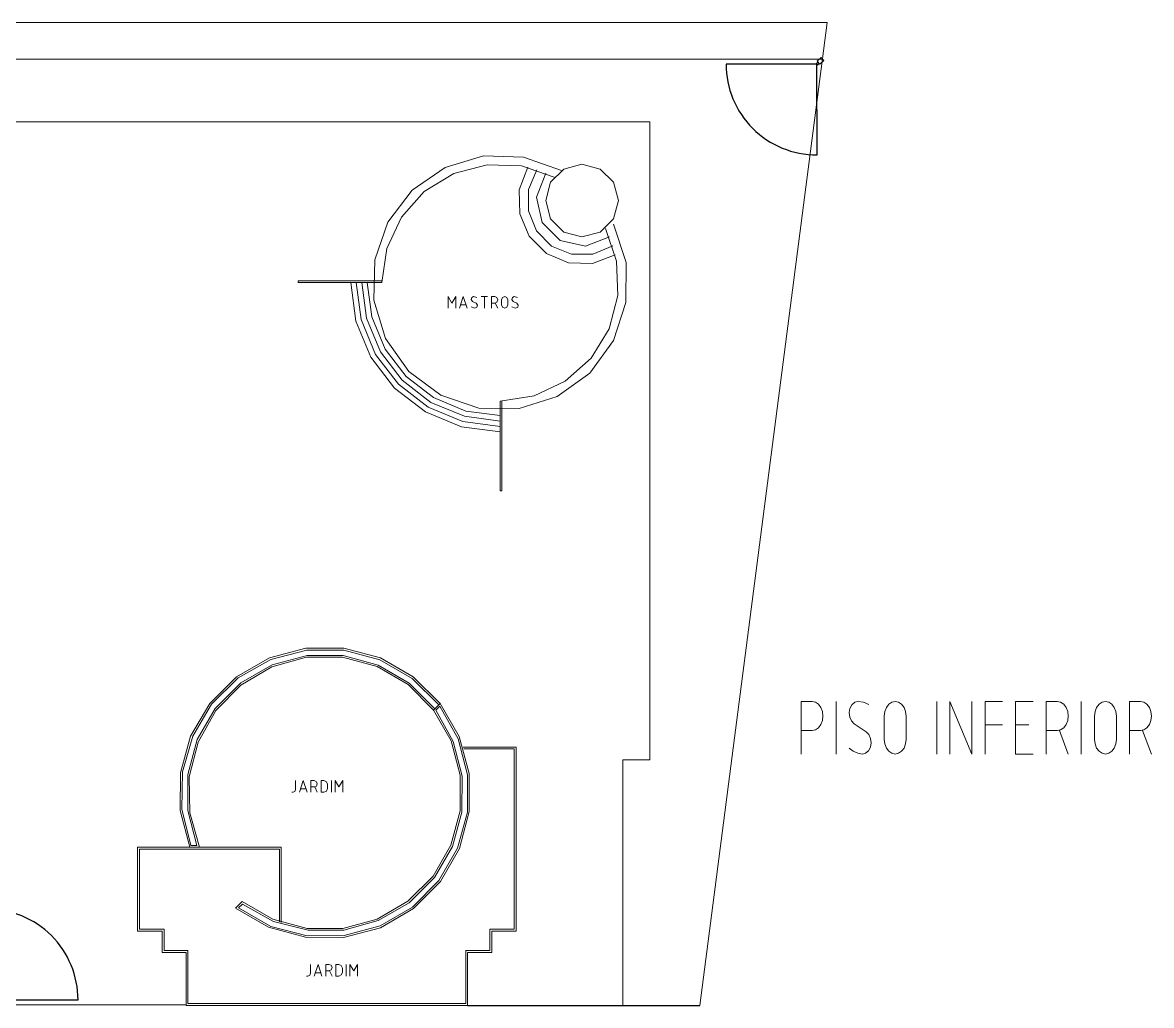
# Model space of a CAD drawing. Header units: millimetres. Extents: x 379 to 563, y 812 to 870.
# Drawn here: x 500.9 to 562.9, y 815.5 to 869.5 of the extents above; entities that cross this region are included whole.
import ezdxf

# ---------------------------------------------------------------- set-up
doc = ezdxf.new("R2010")
doc.units = ezdxf.units.MM
doc.layers.add('Cameras', color=7, linetype='Continuous')

msp = doc.modelspace()

# ---------------------------------------------------------------- linework, layer by layer
msp.add_line((525.332, 815.475), (538.105, 815.475))
at = {"color": 7, "lineweight": 0}
for points in [[(545.109, 869.507), (395.061, 869.507)], [(545.109, 869.507), (538.105, 815.475)], [(544.846, 867.503), (400.234, 867.503)], [(499.03, 864.046), (535.352, 864.046)], [(535.352, 864.046), (535.352, 828.977)], [(530.492, 861.378), (528.413, 862.117), (526.209, 862.18), (524.092, 861.541), (522.276, 860.289), (520.948, 858.535), (520.222, 856.456), (520.184, 854.252), (520.823, 852.135), (522.101, 850.331), (523.867, 849.016), (525.958, 848.302), (528.163, 848.29), (530.254, 848.954), (532.058, 850.231), (533.361, 852.022), (534.037, 854.114), (534.05, 856.318), (533.361, 858.423)], [(530.092, 861.015), (528.301, 861.629), (526.409, 861.692), (524.581, 861.216), (522.952, 860.226), (521.7, 858.811), (520.886, 857.095), (520.61, 855.216)], [(533.624, 859.725), (533.361, 860.727), (532.622, 861.454), (531.62, 861.729), (530.618, 861.454), (529.891, 860.727), (529.628, 859.725), (529.891, 858.723), (530.618, 857.984), (531.62, 857.721), (532.622, 857.984), (533.361, 858.723), (533.624, 859.725), (533.624, 859.725)], [(528.639, 861.554), (528.175, 860.314), (528.2, 858.986), (528.726, 857.759), (529.666, 856.819), (530.881, 856.293), (532.208, 856.268), (533.448, 856.732)], [(529.14, 861.416), (528.676, 860.326), (528.676, 859.149), (529.127, 858.059), (529.954, 857.22), (531.044, 856.769), (532.221, 856.782), (533.311, 857.233)], [(529.628, 861.228), (529.127, 859.913), (529.428, 858.523), (530.43, 857.521), (531.808, 857.22), (533.135, 857.721)], [(527.123, 848.703), (528.989, 848.979), (530.705, 849.793), (532.121, 851.058), (533.11, 852.674), (533.586, 854.502), (533.523, 856.393), (532.91, 858.185)], [(520.61, 855.316), (516.014, 855.316)], [(516.014, 855.316), (516.014, 855.216)], [(520.61, 855.216), (516.014, 855.216)], [(518.907, 855.216), (519.195, 853.099), (520.009, 851.108), (521.312, 849.417), (523.015, 848.102), (524.994, 847.288), (527.123, 847)], [(519.208, 855.216), (519.483, 853.175), (520.272, 851.258), (521.525, 849.63), (523.165, 848.365), (525.069, 847.576), (527.123, 847.3)], [(519.508, 855.216), (519.771, 853.25), (520.535, 851.409), (521.738, 849.843), (523.316, 848.628), (525.157, 847.864), (527.123, 847.601)], [(519.809, 855.216), (520.059, 853.325), (520.798, 851.559), (521.95, 850.056), (523.466, 848.891), (525.232, 848.152), (527.123, 847.902)], [(524.255, 853.813), (524.255, 854.44), (524.468, 854.089), (524.681, 854.44), (524.681, 853.813)], [(524.894, 853.813), (525.094, 854.44), (525.307, 853.813)], [(525.833, 854.402), (525.658, 854.44), (525.558, 854.39), (525.52, 854.277), (525.595, 854.177), (525.796, 854.076)], [(526.084, 854.44), (526.434, 854.44)], [(526.259, 853.813), (526.259, 854.44)], [(526.647, 853.813), (526.647, 854.44), (526.823, 854.44)], [(526.823, 854.089), (526.935, 854.139), (526.998, 854.264), (526.935, 854.39), (526.823, 854.44)], [(527.549, 854.264), (527.499, 854.39), (527.374, 854.44), (527.249, 854.39), (527.198, 854.264)], [(527.198, 853.989), (527.198, 854.264)], [(527.549, 854.264), (527.549, 853.989)], [(528.075, 854.402), (527.9, 854.44), (527.8, 854.39), (527.762, 854.277), (527.837, 854.177), (528.038, 854.076)], [(525.245, 853.989), (524.956, 853.989)], [(525.52, 853.876), (525.733, 853.813)], [(525.733, 853.813), (525.846, 853.863), (525.871, 853.976), (525.796, 854.076)], [(526.823, 854.089), (526.647, 854.089)], [(526.848, 854.089), (526.998, 853.813)], [(527.198, 853.989), (527.249, 853.863), (527.374, 853.813), (527.499, 853.863), (527.549, 853.989)], [(527.762, 853.876), (527.975, 853.813)], [(527.975, 853.813), (528.088, 853.863), (528.113, 853.976), (528.038, 854.076)], [(527.123, 848.703), (527.123, 843.756)], [(527.223, 848.703), (527.223, 843.756)], [(527.123, 843.756), (527.223, 843.756)], [(523.817, 832.07), (522.339, 833.536), (520.535, 834.575), (518.519, 835.114), (516.44, 835.114), (514.436, 834.575), (512.632, 833.536), (511.154, 832.07), (510.102, 830.279), (509.551, 828.263), (509.526, 826.184), (510.052, 824.167)], [(523.742, 831.995), (522.289, 833.448), (520.51, 834.475), (518.531, 835.001), (516.49, 835.014), (514.511, 834.488), (512.72, 833.486), (511.254, 832.045), (510.215, 830.279), (509.651, 828.313), (509.626, 826.259), (510.114, 824.267)], [(523.529, 831.782), (522.126, 833.197), (520.41, 834.187), (518.494, 834.713), (516.502, 834.713), (514.586, 834.199), (512.87, 833.21), (511.455, 831.807), (510.465, 830.091), (509.939, 828.175), (509.939, 826.196), (510.44, 824.267)], [(523.453, 831.707), (522.063, 833.11), (520.36, 834.099), (518.444, 834.613), (516.477, 834.613), (514.573, 834.087), (512.87, 833.085), (511.48, 831.682), (510.515, 829.953), (510.027, 828.05), (510.052, 826.071), (510.59, 824.167)], [(512.569, 820.823), (514.385, 819.771), (516.414, 819.22), (518.506, 819.207), (520.535, 819.746), (522.351, 820.798), (523.842, 822.288), (524.881, 824.104), (525.42, 826.133), (525.42, 828.225), (524.869, 830.254), (523.817, 832.07)], [(512.732, 820.835), (514.511, 819.821), (516.502, 819.307), (518.544, 819.32), (520.523, 819.858), (522.301, 820.885), (523.754, 822.338), (524.781, 824.117), (525.32, 826.096), (525.332, 828.15), (524.806, 830.129), (523.804, 831.92)], [(523.453, 831.707), (523.817, 832.07)], [(523.591, 831.707), (523.804, 831.92)], [(512.933, 821.186), (514.623, 820.209), (516.515, 819.708), (518.469, 819.708), (520.36, 820.222), (522.051, 821.199), (523.441, 822.589), (524.418, 824.28), (524.919, 826.171), (524.931, 828.125), (524.43, 830.016), (523.453, 831.707)], [(512.945, 821.048), (514.661, 820.096), (516.565, 819.608), (518.531, 819.62), (520.422, 820.134), (522.126, 821.123), (523.516, 822.514), (524.493, 824.217), (525.019, 826.108), (525.032, 828.087), (524.543, 829.991), (523.591, 831.707)], [(525.082, 829.678), (528, 829.678), (528, 819.558), (526.66, 819.558), (526.66, 818.393), (525.332, 818.393), (525.332, 815.475), (509.851, 815.475), (509.851, 818.393), (508.536, 818.393), (508.536, 819.558), (507.184, 819.558), (507.184, 824.167), (515.087, 824.167), (515.087, 820.034)], [(525.119, 829.578), (527.9, 829.578), (527.9, 819.658), (526.56, 819.658), (526.56, 818.493), (525.232, 818.493), (525.232, 815.575), (509.952, 815.575), (509.952, 818.493), (508.637, 818.493), (508.637, 819.658), (507.284, 819.658), (507.284, 824.067), (514.987, 824.067), (514.987, 820.071)], [(533.862, 828.977), (533.862, 815.475)], [(533.862, 828.977), (535.352, 828.977)], [(515.663, 827.198), (515.738, 827.198), (515.838, 827.236), (515.876, 827.336), (515.876, 827.837)], [(516.089, 827.198), (516.289, 827.837), (516.502, 827.198)], [(516.715, 827.198), (516.715, 827.837), (516.89, 827.837)], [(516.89, 827.486), (517.016, 827.536), (517.066, 827.661), (517.016, 827.774), (516.89, 827.837)], [(517.279, 827.198), (517.429, 827.198), (517.567, 827.261), (517.629, 827.398), (517.629, 827.636), (517.567, 827.774), (517.429, 827.837), (517.279, 827.837), (517.279, 827.198), (517.279, 827.198)], [(517.842, 827.198), (517.842, 827.837)], [(518.043, 827.198), (518.043, 827.837), (518.256, 827.486), (518.469, 827.837), (518.469, 827.198)], [(516.44, 827.373), (516.151, 827.373)], [(516.89, 827.486), (516.715, 827.486)], [(516.928, 827.486), (517.066, 827.198)], [(509.012, 824.167), (509.551, 824.167)], [(510.114, 824.267), (510.44, 824.267)], [(512.569, 820.823), (512.933, 821.186)], [(512.732, 820.835), (512.945, 821.048)], [(516.477, 817.09), (516.552, 817.09), (516.652, 817.141), (516.69, 817.241), (516.69, 817.729)], [(516.903, 817.09), (517.116, 817.729), (517.316, 817.09)], [(517.529, 817.09), (517.529, 817.729), (517.705, 817.729)], [(517.705, 817.379), (517.83, 817.429), (517.88, 817.554), (517.83, 817.679), (517.705, 817.729)], [(518.093, 817.09), (518.243, 817.09), (518.381, 817.153), (518.444, 817.291), (518.444, 817.529), (518.381, 817.667), (518.243, 817.729), (518.093, 817.729), (518.093, 817.09), (518.093, 817.09)], [(518.656, 817.09), (518.656, 817.729)], [(518.857, 817.09), (518.857, 817.729), (519.07, 817.379), (519.283, 817.729), (519.283, 817.09)], [(517.254, 817.266), (516.966, 817.266)], [(517.705, 817.379), (517.529, 817.379)], [(517.742, 817.379), (517.88, 817.09)], [(468.87, 815.5), (509.851, 815.5)]]:
    msp.add_lwpolyline(points, dxfattribs=at)
at = {"color": 1, "lineweight": 0}
for points in [[(543.671, 829.293), (543.671, 832.185), (544.274, 832.185)], [(544.274, 830.581), (544.459, 830.62), (544.628, 830.734), (544.759, 830.91), (544.845, 831.136), (544.873, 831.385), (544.845, 831.63), (544.759, 831.857), (544.628, 832.032), (544.459, 832.147), (544.274, 832.185)], [(545.597, 829.293), (545.597, 832.185)], [(547.405, 832.026), (547.108, 832.144), (546.802, 832.185), (546.621, 832.14), (546.468, 832.006), (546.362, 831.806), (546.321, 831.57), (546.346, 831.327), (546.439, 831.117), (546.586, 830.964), (547.258, 830.514)], [(549.452, 831.385), (549.423, 831.63), (549.337, 831.857), (549.203, 832.032), (549.034, 832.147), (548.849, 832.185), (548.664, 832.147), (548.495, 832.032), (548.361, 831.857), (548.275, 831.63), (548.247, 831.385)], [(551.139, 829.293), (551.139, 832.185)], [(551.859, 829.293), (551.859, 832.185), (553.064, 829.293), (553.064, 832.185)], [(553.788, 829.293), (553.788, 832.185), (554.751, 832.185)], [(556.434, 829.293), (555.472, 829.293), (555.472, 832.185), (556.434, 832.185)], [(557.158, 829.293), (557.158, 832.185), (557.761, 832.185)], [(557.761, 830.581), (557.946, 830.62), (558.115, 830.734), (558.249, 830.91), (558.335, 831.136), (558.363, 831.385), (558.335, 831.63), (558.249, 831.857), (558.115, 832.032), (557.946, 832.147), (557.761, 832.185)], [(559.084, 829.293), (559.084, 832.185)], [(561.013, 831.385), (560.984, 831.63), (560.898, 831.857), (560.764, 832.032), (560.595, 832.147), (560.41, 832.185), (560.225, 832.147), (560.056, 832.032), (559.922, 831.857), (559.836, 831.63), (559.808, 831.385)], [(561.733, 829.293), (561.733, 832.185), (562.336, 832.185)], [(562.336, 830.581), (562.524, 830.62), (562.69, 830.734), (562.824, 830.91), (562.91, 831.136), (562.939, 831.385), (562.91, 831.63), (562.824, 831.857), (562.69, 832.032), (562.524, 832.147), (562.336, 832.185)], [(548.247, 830.097), (548.247, 831.385)], [(549.452, 831.385), (549.452, 830.097)], [(559.808, 830.097), (559.808, 831.385)], [(561.013, 831.385), (561.013, 830.097)], [(553.788, 830.9), (554.751, 830.9)], [(556.195, 830.9), (555.472, 830.9)], [(544.274, 830.581), (543.671, 830.581)], [(547.042, 829.293), (547.223, 829.341), (547.376, 829.475), (547.482, 829.676), (547.523, 829.912), (547.497, 830.154), (547.405, 830.364), (547.258, 830.514)], [(548.247, 830.097), (548.275, 829.851), (548.361, 829.625), (548.495, 829.449), (548.664, 829.335), (548.849, 829.293), (549.034, 829.335), (549.203, 829.449), (549.337, 829.625), (549.423, 829.851), (549.452, 830.097)], [(557.761, 830.581), (557.158, 830.581)], [(557.882, 830.581), (558.363, 829.293)], [(559.808, 830.097), (559.836, 829.851), (559.922, 829.625), (560.056, 829.449), (560.225, 829.335), (560.41, 829.293), (560.595, 829.335), (560.764, 829.449), (560.898, 829.625), (560.984, 829.851), (561.013, 830.097)], [(562.336, 830.581), (561.733, 830.581)], [(562.457, 830.581), (562.939, 829.293)], [(546.321, 829.615), (546.544, 829.449), (546.79, 829.341), (547.042, 829.293)]]:
    msp.add_lwpolyline(points, dxfattribs=at)
at = {"layer": 'Cameras'}
for points in [[(544.593, 867.337), (544.513, 867.266), (544.58, 867.192), (544.659, 867.264)], [(544.774, 867.583), (544.555, 867.379), (544.699, 867.219), (544.918, 867.423)]]:
    msp.add_lwpolyline(points, close=True, dxfattribs=at)
at = {"layer": 'Cameras', "color": 30}
for points in [[(539.546, 867.227, 0.414214), (544.548, 862.229), (544.546, 867.229)], [(503.91, 815.775, 0.414214), (498.908, 820.774), (498.91, 815.774)]]:
    msp.add_lwpolyline(points, format="xyb", close=True, dxfattribs=at)

doc.saveas('drawing.dxf')
